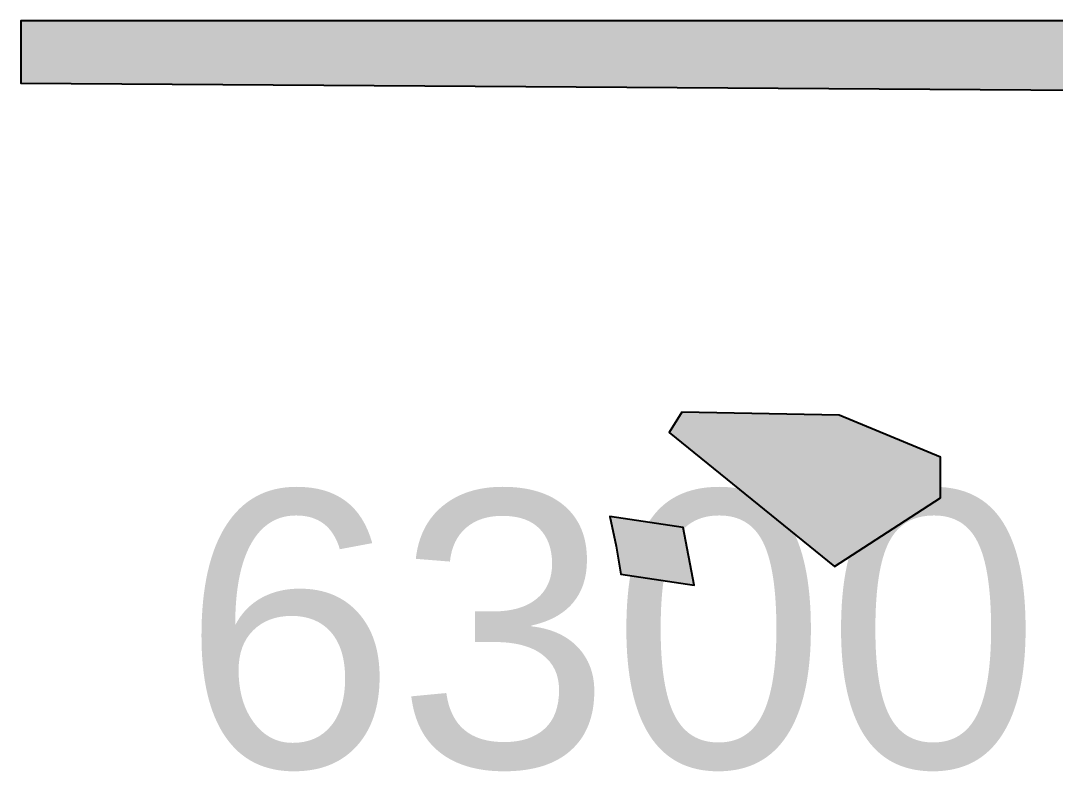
# Model space of a CAD drawing. Header units: millimetres. Extents: x -7200 to 93979, y -9600 to 40920.
# Drawn here: x 12088 to 13773, y -1731 to -509 of the extents above; entities that cross this region are included whole.
import ezdxf
from ezdxf.enums import TextEntityAlignment as Align

# ---------------------------------------------------------------- set-up
doc = ezdxf.new("R2010")
doc.units = ezdxf.units.MM
for name, color, linetype in [('ЗАЛИВКА', 7, 'Continuous'), ('ПЛАН', 7, 'Continuous'), ('ШАГ', 3, 'Continuous')]:
    doc.layers.add(name, color=color, linetype=linetype)
doc.styles.add('Arial', font='arial.ttf')

msp = doc.modelspace()

# ---------------------------------------------------------------- hatches: boundary and pattern name
at = {"layer": 'ЗАЛИВКА'}
for points in [[(12088.4, -560.2), (12088.4, -611), (13979.5, -623.7), (13979.5, -1715.2), (14081.1, -1715.2), (14096.3, -1578.2), (14169.9, -1519.8), (14091.2, -1390.3), (14106.5, -623.7), (14779.1, -608.5), (14779.1, -509.5), (12088.4, -509.5)], [(13164.7, -1146.6), (13144.4, -1179.6), (13413.5, -1397.9), (13586.1, -1286.2), (13586.1, -1220.2), (13421.1, -1151.7)], [(13058.1, -1364.9), (13065.7, -1410.6), (13185, -1428.4), (13167.2, -1334.5), (13047.9, -1316.7)]]:
    msp.add_hatch(color=7, dxfattribs=at).paths.add_polyline_path(points)

# ---------------------------------------------------------------- linework, layer by layer
at = {"layer": 'ПЛАН'}
for points in [[(12088.4, -560.2), (12088.4, -611), (13979.5, -623.7), (13979.5, -1715.2), (14081.1, -1715.2), (14096.3, -1578.2), (14169.9, -1519.8), (14091.2, -1390.3), (14106.5, -623.7), (14779.1, -608.5), (14779.1, -509.5), (12088.4, -509.5)], [(13164.7, -1146.6), (13144.4, -1179.6), (13413.5, -1397.9), (13586.1, -1286.2), (13586.1, -1220.2), (13421.1, -1151.7)], [(13058.1, -1364.9), (13065.7, -1410.6), (13185, -1428.4), (13167.2, -1334.5), (13047.9, -1316.7)]]:
    msp.add_lwpolyline(points, close=True, dxfattribs=at)

# ---------------------------------------------------------------- texts
at = {"layer": 'ШАГ', "style": 'Arial'}
msp.add_text('6300', height=450, dxfattribs=at).set_placement((13050, -1500), align=Align.MIDDLE_CENTER)

doc.saveas('drawing.dxf')
